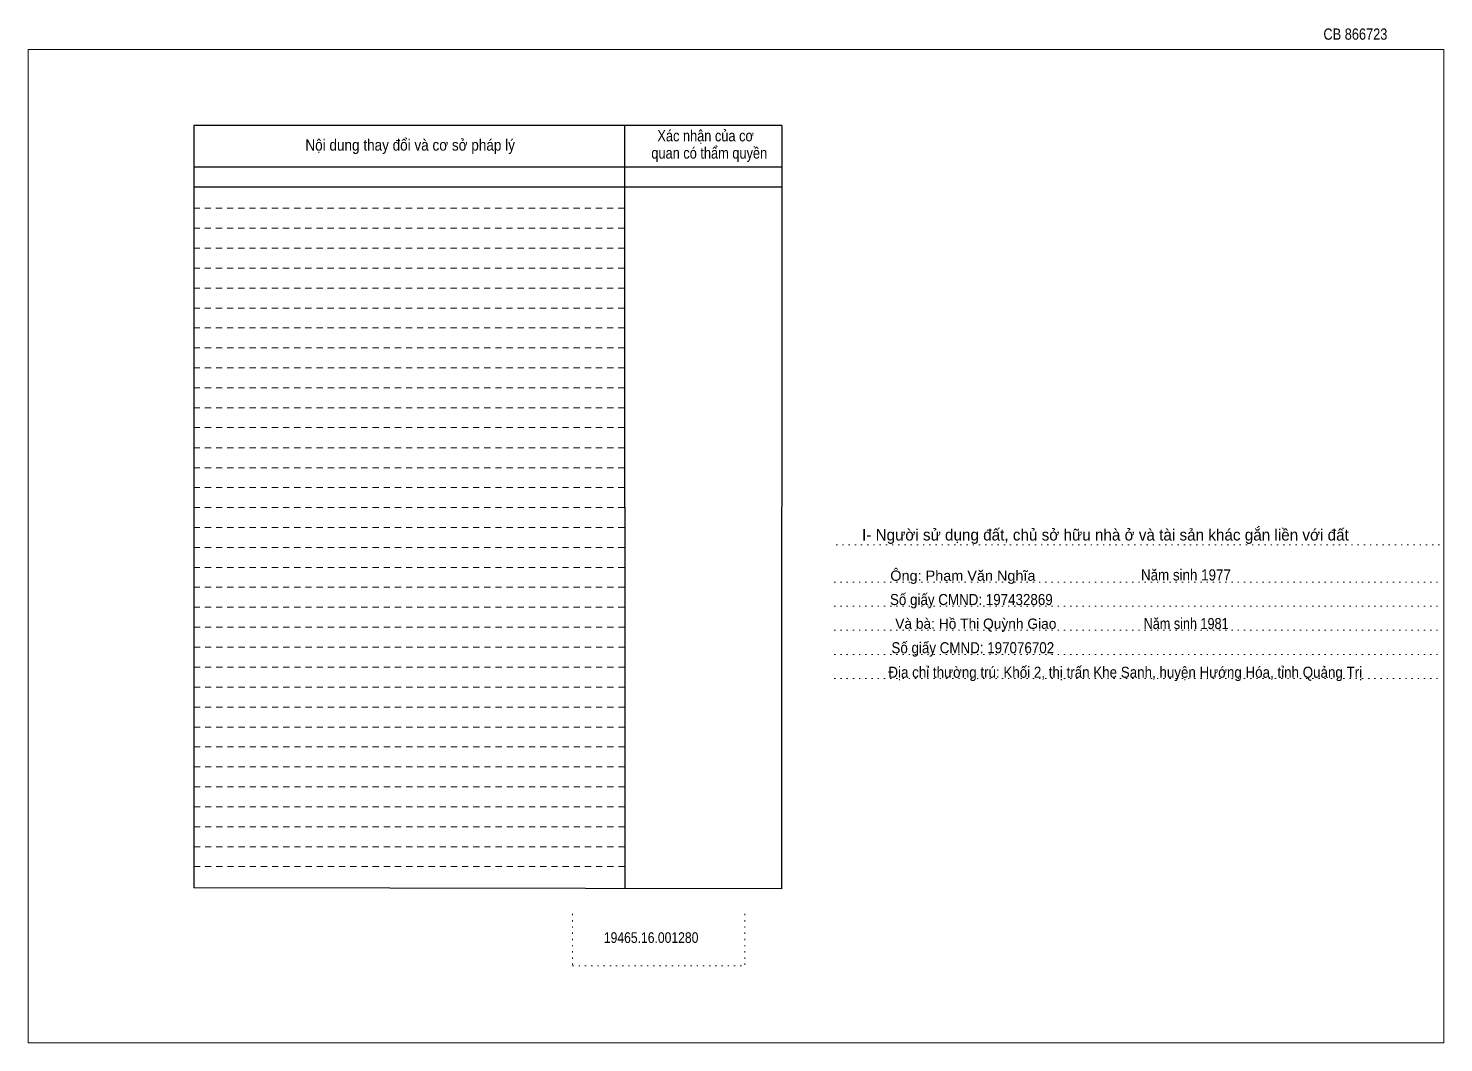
# Model space of a CAD drawing. Header units: metres. Extents: x 549098 to 549718, y 1838381 to 1838575.
# Drawn here: x 549098 to 549303.2, y 1838427.6 to 1838574.7 of the extents above; entities that cross this region are included whole.
import ezdxf
from ezdxf.enums import TextEntityAlignment as Align

# ---------------------------------------------------------------- set-up
doc = ezdxf.new("R2010")
doc.units = ezdxf.units.M
doc.header["$LTSCALE"] = 0.6
doc.linetypes.add('DOTTED', pattern=[1.5, 0.3, -1.2])
doc.linetypes.add('SHORT_DASHED', pattern=[2.7, 1.5, -1.2])
for name, color, linetype, lineweight in [('1', 7, 'DOTTED', 13), ('18', 7, 'Continuous', 25), ('2', 7, 'SHORT_DASHED', 13), ('28', 7, 'Continuous', 25)]:
    doc.layers.add(name, color=color, linetype=linetype, lineweight=lineweight)
doc.layers.add('40', color=7, linetype='Continuous')

msp = doc.modelspace()

# ---------------------------------------------------------------- linework, layer by layer
at = {"layer": '1'}
for p, q in [((549215.09, 1838499.81), (549303.15, 1838499.81)), ((549214.81, 1838494.41), (549302.85, 1838494.41)), ((549214.81, 1838490.91), (549302.85, 1838490.91)), ((549214.81, 1838487.41), (549302.85, 1838487.41)), ((549214.81, 1838483.91), (549302.85, 1838483.91)), ((549214.81, 1838480.41), (549302.85, 1838480.41)), ((549176.87, 1838446.29), (549176.87, 1838438.77)), ((549201.85, 1838446.29), (549201.85, 1838438.77)), ((549176.87, 1838438.77), (549201.85, 1838438.77))]:
    msp.add_line(p, q, dxfattribs=at)
at = {"layer": '1', "linetype": 'Continuous'}
for points in [[(549097.97, 1838427.63), (549303.17, 1838427.63), (549303.17, 1838571.63), (549097.97, 1838571.63)], [(549097.97, 1838571.63), (549303.17, 1838571.63), (549303.17, 1838427.63), (549097.97, 1838427.63)], [(549097.97, 1838427.63), (549303.17, 1838427.63), (549303.17, 1838571.63), (549097.97, 1838571.63)]]:
    msp.add_lwpolyline(points, close=True, dxfattribs=at)
at = {"layer": '2', "linetype": 'Continuous', "lineweight": 25}
for p, q in [((549207.23, 1838560.59), (549121.97, 1838560.59)), ((549121.97, 1838560.59), (549121.97, 1838450.07)), ((549184.39, 1838560.59), (549184.43, 1838449.99)), ((549207.23, 1838554.55), (549122.07, 1838554.55)), ((549207.23, 1838551.67), (549122.07, 1838551.67))]:
    msp.add_line(p, q, dxfattribs=at)
at = {"layer": '2'}
for p, q in [((549184.39, 1838548.61), (549121.95, 1838548.61)), ((549184.39, 1838545.71), (549121.95, 1838545.71)), ((549184.39, 1838545.71), (549121.97, 1838545.71)), ((549184.39, 1838542.81), (549121.97, 1838542.81)), ((549184.39, 1838539.93), (549121.97, 1838539.93)), ((549184.39, 1838537.03), (549121.97, 1838537.03)), ((549184.39, 1838534.13), (549121.97, 1838534.13)), ((549184.39, 1838531.25), (549121.97, 1838531.25)), ((549184.41, 1838528.35), (549121.97, 1838528.35)), ((549184.41, 1838525.47), (549121.97, 1838525.47)), ((549184.41, 1838522.57), (549121.97, 1838522.57)), ((549184.41, 1838519.67), (549121.97, 1838519.67)), ((549184.41, 1838516.79), (549121.97, 1838516.79)), ((549184.41, 1838513.89), (549121.97, 1838513.89)), ((549184.41, 1838510.99), (549121.97, 1838510.99)), ((549184.41, 1838508.11), (549121.97, 1838508.11)), ((549184.41, 1838505.21), (549121.97, 1838505.21)), ((549184.41, 1838502.33), (549121.97, 1838502.33)), ((549184.41, 1838499.43), (549121.97, 1838499.43)), ((549184.41, 1838496.53), (549121.97, 1838496.53)), ((549184.41, 1838493.65), (549121.97, 1838493.65)), ((549184.41, 1838490.75), (549121.97, 1838490.75)), ((549184.43, 1838487.85), (549121.97, 1838487.85)), ((549184.43, 1838484.97), (549121.97, 1838484.97)), ((549184.43, 1838482.07), (549121.97, 1838482.07)), ((549184.43, 1838479.17), (549121.97, 1838479.17)), ((549184.43, 1838476.29), (549121.97, 1838476.29)), ((549184.43, 1838473.39), (549121.97, 1838473.39)), ((549184.43, 1838470.51), (549121.97, 1838470.51)), ((549184.43, 1838467.61), (549121.97, 1838467.61)), ((549184.43, 1838464.71), (549121.97, 1838464.71)), ((549184.43, 1838461.83), (549121.97, 1838461.83)), ((549184.43, 1838458.93), (549121.97, 1838458.93)), ((549184.43, 1838456.03), (549121.97, 1838456.03)), ((549184.43, 1838453.15), (549121.97, 1838453.15))]:
    msp.add_line(p, q, dxfattribs=at)
at = {"layer": '2', "linetype": 'Continuous', "lineweight": 25}
msp.add_lwpolyline([(549207.23, 1838560.59), (549207.19, 1838449.95), (549121.97, 1838450.07)], dxfattribs=at)

# ---------------------------------------------------------------- texts
at = {"layer": '18', "width": 0.85}
msp.add_text('19465.16.001280', height=1.55, dxfattribs=at).set_placement((549188.265, 1838442.09), align=Align.CENTER)
at = {"layer": '2'}
for s, width, p in [('Xác nhận của cơ', 0.85, (549196.165, 1838558.29)), ('Xác nhận của cơ', 0.85, (549196.165, 1838558.29)), ('Nội dung thay đổi và cơ sở pháp lý', 0.9, (549153.33, 1838556.95)), ('Nội dung thay đổi và cơ sở pháp lý', 0.9, (549153.33, 1838556.95)), (' quan có thẩm quyền', 0.85, (549196.435, 1838555.79)), (' quan có thẩm quyền', 0.85, (549196.435, 1838555.79))]:
    msp.add_text(s, height=1.63, dxfattribs=dict(at, width=width)).set_placement(p, align=Align.CENTER)
at = {"layer": '28'}
for s, height, p in [('I- Người sử dụng đất, chủ sở hữu nhà ở và tài sản khác gắn liền với đất', 1.653, (549254.135, 1838500.43)), ('Và bà: Hồ Thị Quỳnh Giao', 1.49, (549235.34, 1838487.63))]:
    msp.add_text(s, height=height, dxfattribs=at).set_placement(p, align=Align.CENTER)
for s, height, width, p in [('Ông: Phạm Văn Nghĩa', 1.49, 1.05, (549233.465, 1838494.59)), ('Năm sinh 1977', 1.61, 0.9, (549265.8, 1838494.64)), ('Số giấy CMND: 197432869', 1.61, 0.9, (549234.69, 1838491.07)), ('Năm sinh 1981', 1.61, 0.85, (549265.83, 1838487.59)), ('Số giấy CMND: 197076702', 1.61, 0.9, (549234.9, 1838484.08)), ('Địa chỉ thường trú: Khối 2, thị trấn Khe Sanh, huyện Hướng Hóa, tỉnh Quảng Trị', 1.61, 0.9, (549257.005, 1838480.53))]:
    msp.add_text(s, height=height, dxfattribs=dict(at, width=width)).set_placement(p, align=Align.CENTER)
at = {"layer": '40', "width": 0.85}
msp.add_text('CB 866723', height=1.63, dxfattribs=at).set_placement((549290.37, 1838573.03), align=Align.CENTER)

doc.saveas('drawing.dxf')
